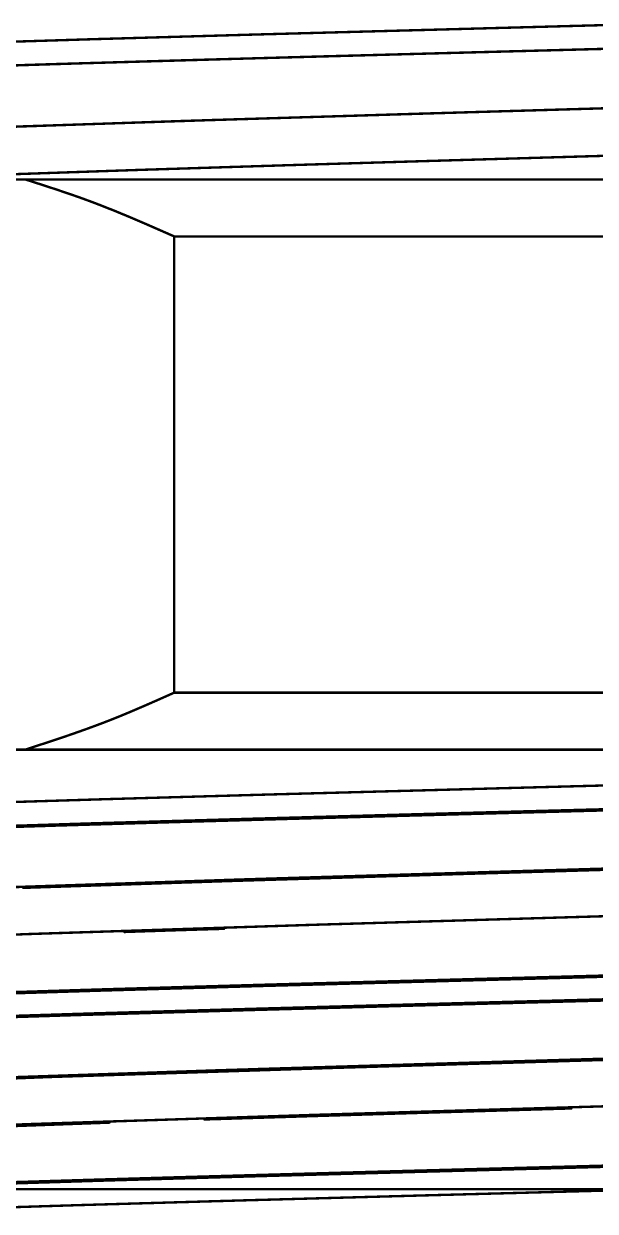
# Model space of a CAD drawing. Header units: inches. Extents: x -6 to 430, y 0 to 90.
# Drawn here: x 19.41 to 22.42, y 55.07 to 61.32 of the extents above; entities that cross this region are included whole.
import ezdxf

# ---------------------------------------------------------------- set-up
doc = ezdxf.new("R2010")
doc.units = ezdxf.units.IN
doc.layers.add('Mechanical 1', color=6, linetype='Continuous')

msp = doc.modelspace()

# ---------------------------------------------------------------- linework, layer by layer
at = {"layer": 'Mechanical 1'}
for points in [[(20.6459, 61.2625, 0.0127, 0.0127, 0), (22.5, 61.3125, 0.0127, 0.0127, 0)], [(18.9733, 61.2125, 0.0127, 0.0127, 0), (19.7761, 61.2375, 0.0127, 0.0127, 0)], [(19.7761, 61.2375, 0.0127, 0.0127, 0), (20.6459, 61.2625, 0.0127, 0.0127, 0)], [(20.5846, 61.1358, 0.0127, 0.0127, 0), (21.5295, 61.1616, 0.0127, 0.0127, 0)], [(20.9928, 61.1472, 0.0127, 0.0127, 0), (21.7403, 61.1674, 0.0127, 0.0127, 0)], [(21.5295, 61.1616, 0.0127, 0.0127, 0), (22.5, 61.1875, 0.0127, 0.0127, 0)], [(21.7403, 61.1674, 0.0127, 0.0127, 0), (22.5, 61.1876, 0.0127, 0.0127, 0)], [(18.8697, 61.0841, 0.0127, 0.0127, 0), (19.6901, 61.1099, 0.0127, 0.0127, 0)], [(18.9418, 61.0866, 0.0127, 0.0127, 0), (19.5823, 61.1068, 0.0127, 0.0127, 0)], [(19.5823, 61.1068, 0.0127, 0.0127, 0), (20.2696, 61.127, 0.0127, 0.0127, 0)], [(19.6901, 61.1099, 0.0127, 0.0127, 0), (20.5846, 61.1358, 0.0127, 0.0127, 0)], [(20.2696, 61.127, 0.0127, 0.0127, 0), (20.9928, 61.1472, 0.0127, 0.0127, 0)], [(20.2658, 60.8079, 0.0127, 0.0127, 0), (21.5213, 60.8464, 0.0127, 0.0127, 0)], [(20.4116, 60.8125, 0.0127, 0.0127, 0), (21.6465, 60.85, 0.0127, 0.0127, 0)], [(21.5213, 60.8464, 0.0127, 0.0127, 0), (22.8336, 60.8848, 0.0127, 0.0127, 0)], [(21.6465, 60.85, 0.0127, 0.0127, 0), (22.9286, 60.8875, 0.0127, 0.0127, 0)], [(19.1397, 60.7695, 0.0127, 0.0127, 0), (20.2658, 60.8079, 0.0127, 0.0127, 0)], [(19.2919, 60.775, 0.0127, 0.0127, 0), (20.4116, 60.8125, 0.0127, 0.0127, 0)], [(20.8173, 60.5751, 0.0127, 0.0127, 0), (21.6495, 60.6, 0.0127, 0.0127, 0)], [(20.8173, 60.5751, 0.0127, 0.0127, 0), (21.6495, 60.6, 0.0127, 0.0127, 0)], [(21.6495, 60.6, 0.0127, 0.0127, 0), (22.503, 60.625, 0.0127, 0.0127, 0)], [(21.6495, 60.6, 0.0127, 0.0127, 0), (22.503, 60.625, 0.0127, 0.0127, 0)], [(19.295, 60.5251, 0.0127, 0.0127, 0), (20.0259, 60.5501, 0.0127, 0.0127, 0)], [(19.295, 60.5251, 0.0127, 0.0127, 0), (20.0259, 60.5501, 0.0127, 0.0127, 0)], [(20.0259, 60.5501, 0.0127, 0.0127, 0), (20.8173, 60.5751, 0.0127, 0.0127, 0)], [(20.0259, 60.5501, 0.0127, 0.0127, 0), (20.8173, 60.5751, 0.0127, 0.0127, 0)], [(15.3241, 60.5, 0.0127, 0.0127, 0), (29.6759, 60.5, 0.0127, 0.0127, 0)], [(19.4221, 60.5, 0.0127, 0.0127, 0), (19.5016, 60.4745, 0.0127, 0.0127, 0)], [(19.5016, 60.4745, 0.0127, 0.0127, 0), (19.581, 60.4486, 0.0127, 0.0127, 0)], [(19.581, 60.4486, 0.0127, 0.0127, 0), (19.6602, 60.4219, 0.0127, 0.0127, 0)], [(19.6602, 60.4219, 0.0127, 0.0127, -0.009575), (19.8177, 60.3644, 0.0127, 0.0127, 0)], [(19.8177, 60.3644, 0.0127, 0.0127, 0), (19.8959, 60.3334, 0.0127, 0.0127, 0)], [(19.8959, 60.3334, 0.0127, 0.0127, 0), (19.9739, 60.3011, 0.0127, 0.0127, 0)], [(19.9739, 60.3011, 0.0127, 0.0127, 0), (20.0516, 60.2679, 0.0127, 0.0127, 0)], [(20.0516, 60.2679, 0.0127, 0.0127, 0), (20.2067, 60.2, 0.0127, 0.0127, 0)], [(20.2067, 60.2, 0.0127, 0.0127, 0), (22.5152, 60.2, 0.0127, 0.0127, 0)], [(20.2067, 57.8, 0.0127, 0.0127, 0), (20.2067, 60.2, 0.0127, 0.0127, 0)], [(20.1293, 57.7656, 0.0127, 0.0127, 0), (20.2067, 57.8, 0.0127, 0.0127, 0)], [(20.2067, 57.8, 0.0127, 0.0127, 0), (22.5152, 57.8, 0.0127, 0.0127, 0)], [(19.9741, 57.6983, 0.0127, 0.0127, 0), (20.0518, 57.7316, 0.0127, 0.0127, 0)], [(20.0518, 57.7316, 0.0127, 0.0127, 0), (20.1293, 57.7656, 0.0127, 0.0127, 0)], [(19.9741, 57.6983, 0.0127, 0.0127, -0.009219), (19.8178, 57.6357, 0.0127, 0.0127, 0)], [(19.6601, 57.5789, 0.0127, 0.0127, 0), (19.7391, 57.6067, 0.0127, 0.0127, 0)], [(19.7391, 57.6067, 0.0127, 0.0127, 0), (19.8178, 57.6357, 0.0127, 0.0127, 0)], [(19.4221, 57.5, 0.0127, 0.0127, 0), (19.5809, 57.5521, 0.0127, 0.0127, 0)], [(19.5809, 57.5521, 0.0127, 0.0127, 0), (19.6601, 57.5789, 0.0127, 0.0127, 0)], [(15.3241, 57.5, 0.0127, 0.0127, 0), (29.6759, 57.5, 0.0127, 0.0127, 0)], [(20.6978, 57.2639, 0.0127, 0.0127, 0), (22.5, 57.3125, 0.0127, 0.0127, 0)], [(20.6978, 57.2639, 0.0127, 0.0127, 0), (22.5, 57.3125, 0.0127, 0.0127, 0)], [(19.062, 57.2154, 0.0127, 0.0127, 0), (19.8491, 57.2397, 0.0127, 0.0127, 0)], [(19.062, 57.2154, 0.0127, 0.0127, 0), (19.8491, 57.2397, 0.0127, 0.0127, 0)], [(19.8491, 57.2397, 0.0127, 0.0127, 0), (20.6978, 57.2639, 0.0127, 0.0127, 0)], [(19.8491, 57.2397, 0.0127, 0.0127, 0), (20.6978, 57.2639, 0.0127, 0.0127, 0)], [(20.6231, 57.1369, 0.0127, 0.0127, 0), (21.5495, 57.1622, 0.0127, 0.0127, 0)], [(20.6459, 57.1375, 0.0127, 0.0127, 0), (21.5614, 57.1625, 0.0127, 0.0127, 0)], [(20.9928, 57.1408, 0.0127, 0.0127, 0), (21.7403, 57.161, 0.0127, 0.0127, 0)], [(21.5495, 57.1622, 0.0127, 0.0127, 0), (22.5, 57.1875, 0.0127, 0.0127, 0)], [(21.5614, 57.1625, 0.0127, 0.0127, 0), (22.5, 57.1875, 0.0127, 0.0127, 0)], [(21.7403, 57.161, 0.0127, 0.0127, 0), (22.5, 57.1812, 0.0127, 0.0127, 0)], [(18.9345, 57.0862, 0.0127, 0.0127, 0), (19.744, 57.1115, 0.0127, 0.0127, 0)], [(18.9418, 57.0802, 0.0127, 0.0127, 0), (19.5823, 57.1004, 0.0127, 0.0127, 0)], [(18.9733, 57.0875, 0.0127, 0.0127, 0), (19.7761, 57.1125, 0.0127, 0.0127, 0)], [(19.5823, 57.1004, 0.0127, 0.0127, 0), (20.2696, 57.1206, 0.0127, 0.0127, 0)], [(19.744, 57.1115, 0.0127, 0.0127, 0), (20.6231, 57.1369, 0.0127, 0.0127, 0)], [(19.7761, 57.1125, 0.0127, 0.0127, 0), (20.6459, 57.1375, 0.0127, 0.0127, 0)], [(20.2696, 57.1206, 0.0127, 0.0127, 0), (20.9928, 57.1408, 0.0127, 0.0127, 0)], [(22.224, 56.867, 0.0127, 0.0127, 0), (23.919, 56.9169, 0.0127, 0.0127, 0)], [(22.3557, 56.8708, 0.0127, 0.0127, 0), (24.0203, 56.9199, 0.0127, 0.0127, 0)], [(20.5198, 56.8096, 0.0127, 0.0127, 0), (21.7388, 56.8464, 0.0127, 0.0127, 0)], [(20.556, 56.8171, 0.0127, 0.0127, 0), (22.224, 56.867, 0.0127, 0.0127, 0)], [(20.7047, 56.8217, 0.0127, 0.0127, 0), (22.3557, 56.8708, 0.0127, 0.0127, 0)], [(21.7388, 56.8464, 0.0127, 0.0127, 0), (22.9984, 56.8832, 0.0127, 0.0127, 0)], [(19.0775, 56.7672, 0.0127, 0.0127, 0), (20.556, 56.8171, 0.0127, 0.0127, 0)], [(19.2237, 56.7725, 0.0127, 0.0127, 0), (20.7047, 56.8217, 0.0127, 0.0127, 0)], [(19.4062, 56.7728, 0.0127, 0.0127, 0), (20.5198, 56.8096, 0.0127, 0.0127, 0)], [(20.9262, 56.5783, 0.0127, 0.0127, 0), (22.6042, 56.6278, 0.0127, 0.0127, 0)], [(20.9697, 56.5796, 0.0127, 0.0127, 0), (22.6365, 56.6288, 0.0127, 0.0127, 0)], [(18.2153, 56.4812, 0.0127, 0.0127, 0), (19.4478, 56.5304, 0.0127, 0.0127, 0)], [(19.3995, 56.5287, 0.0127, 0.0127, 0), (20.9262, 56.5783, 0.0127, 0.0127, 0)], [(19.4478, 56.5304, 0.0127, 0.0127, 0), (20.9697, 56.5796, 0.0127, 0.0127, 0)], [(19.9442, 56.5408, 0.0127, 0.0127, 0), (19.9928, 56.5425, 0.0127, 0.0127, 0)], [(19.9928, 56.5425, 0.0127, 0.0127, 0), (20.0419, 56.5442, 0.0127, 0.0127, 0)], [(20.0419, 56.5442, 0.0127, 0.0127, 0), (20.0921, 56.5458, 0.0127, 0.0127, 0)], [(20.0921, 56.5458, 0.0127, 0.0127, 0), (20.1434, 56.5475, 0.0127, 0.0127, 0)], [(20.1434, 56.5475, 0.0127, 0.0127, 0), (20.1959, 56.5492, 0.0127, 0.0127, 0)], [(20.1959, 56.5492, 0.0127, 0.0127, 0), (20.2494, 56.5509, 0.0127, 0.0127, 0)], [(20.2494, 56.5509, 0.0127, 0.0127, 0), (20.3035, 56.5526, 0.0127, 0.0127, 0)], [(20.3035, 56.5526, 0.0127, 0.0127, 0), (20.3583, 56.5543, 0.0127, 0.0127, 0)], [(20.3583, 56.5543, 0.0127, 0.0127, 0), (20.4686, 56.5576, 0.0127, 0.0127, 0)], [(20.6879, 56.2573, 0.0127, 0.0127, 0), (22.5, 56.3061, 0.0127, 0.0127, 0)], [(20.698, 56.264, 0.0127, 0.0127, 0), (22.5, 56.3125, 0.0127, 0.0127, 0)], [(20.698, 56.264, 0.0127, 0.0127, 0), (22.5, 56.3125, 0.0127, 0.0127, 0)], [(19.045, 56.2084, 0.0127, 0.0127, 0), (19.8351, 56.2329, 0.0127, 0.0127, 0)], [(19.0623, 56.2154, 0.0127, 0.0127, 0), (19.8494, 56.2397, 0.0127, 0.0127, 0)], [(19.0623, 56.2154, 0.0127, 0.0127, 0), (19.8494, 56.2397, 0.0127, 0.0127, 0)], [(19.8351, 56.2329, 0.0127, 0.0127, 0), (20.6879, 56.2573, 0.0127, 0.0127, 0)], [(19.8494, 56.2397, 0.0127, 0.0127, 0), (20.698, 56.264, 0.0127, 0.0127, 0)], [(19.8494, 56.2397, 0.0127, 0.0127, 0), (20.698, 56.264, 0.0127, 0.0127, 0)], [(20.5924, 56.1296, 0.0127, 0.0127, 0), (21.5336, 56.1554, 0.0127, 0.0127, 0)], [(20.6459, 56.1375, 0.0127, 0.0127, 0), (21.5614, 56.1625, 0.0127, 0.0127, 0)], [(20.6459, 56.1375, 0.0127, 0.0127, 0), (21.5614, 56.1625, 0.0127, 0.0127, 0)], [(21.5336, 56.1554, 0.0127, 0.0127, 0), (22.5, 56.1811, 0.0127, 0.0127, 0)], [(21.5614, 56.1625, 0.0127, 0.0127, 0), (22.5, 56.1875, 0.0127, 0.0127, 0)], [(21.5614, 56.1625, 0.0127, 0.0127, 0), (22.5, 56.1875, 0.0127, 0.0127, 0)], [(18.8828, 56.0781, 0.0127, 0.0127, 0), (19.7011, 56.1039, 0.0127, 0.0127, 0)], [(18.9733, 56.0875, 0.0127, 0.0127, 0), (19.7761, 56.1125, 0.0127, 0.0127, 0)], [(18.9733, 56.0875, 0.0127, 0.0127, 0), (19.7761, 56.1125, 0.0127, 0.0127, 0)], [(19.7011, 56.1039, 0.0127, 0.0127, 0), (20.5924, 56.1296, 0.0127, 0.0127, 0)], [(19.7761, 56.1125, 0.0127, 0.0127, 0), (20.6459, 56.1375, 0.0127, 0.0127, 0)], [(19.7761, 56.1125, 0.0127, 0.0127, 0), (20.6459, 56.1375, 0.0127, 0.0127, 0)], [(22.0794, 55.8628, 0.0127, 0.0127, 0), (23.7564, 55.912, 0.0127, 0.0127, 0)], [(22.3015, 55.8692, 0.0127, 0.0127, 0), (23.9576, 55.918, 0.0127, 0.0127, 0)], [(20.4422, 55.8135, 0.0127, 0.0127, 0), (22.0794, 55.8628, 0.0127, 0.0127, 0)], [(20.6637, 55.8204, 0.0127, 0.0127, 0), (22.3015, 55.8692, 0.0127, 0.0127, 0)], [(21.0447, 55.8257, 0.0127, 0.0127, 0), (22.6782, 55.8739, 0.0127, 0.0127, 0)], [(19.0005, 55.7643, 0.0127, 0.0127, 0), (20.4422, 55.8135, 0.0127, 0.0127, 0)], [(19.1976, 55.7716, 0.0127, 0.0127, 0), (20.6637, 55.8204, 0.0127, 0.0127, 0)], [(19.5434, 55.7776, 0.0127, 0.0127, 0), (21.0447, 55.8257, 0.0127, 0.0127, 0)], [(18.3108, 55.7294, 0.0127, 0.0127, 0), (19.5434, 55.7776, 0.0127, 0.0127, 0)], [(20.9666, 55.5795, 0.0127, 0.0127, 0), (22.6339, 55.6287, 0.0127, 0.0127, 0)], [(20.9746, 55.5797, 0.0127, 0.0127, 0), (22.6749, 55.6299, 0.0127, 0.0127, 0)], [(21.5058, 55.5894, 0.0127, 0.0127, 0), (21.7023, 55.5952, 0.0127, 0.0127, 0)], [(21.7023, 55.5952, 0.0127, 0.0127, 0), (21.9, 55.601, 0.0127, 0.0127, 0)], [(21.9, 55.601, 0.0127, 0.0127, 0), (22.2971, 55.6126, 0.0127, 0.0127, 0)], [(18.2132, 55.481, 0.0127, 0.0127, 0), (19.4449, 55.5303, 0.0127, 0.0127, 0)], [(18.6494, 55.4939, 0.0127, 0.0127, 0), (19.8654, 55.538, 0.0127, 0.0127, 0)], [(19.4249, 55.5296, 0.0127, 0.0127, 0), (20.9746, 55.5797, 0.0127, 0.0127, 0)], [(19.4449, 55.5303, 0.0127, 0.0127, 0), (20.9666, 55.5795, 0.0127, 0.0127, 0)], [(20.3657, 55.5546, 0.0127, 0.0127, 0), (20.5527, 55.5604, 0.0127, 0.0127, 0)], [(20.5527, 55.5604, 0.0127, 0.0127, 0), (20.7402, 55.5662, 0.0127, 0.0127, 0)], [(20.7402, 55.5662, 0.0127, 0.0127, 0), (20.9288, 55.572, 0.0127, 0.0127, 0)], [(20.9288, 55.572, 0.0127, 0.0127, 0), (21.3113, 55.5836, 0.0127, 0.0127, 0)], [(21.3113, 55.5836, 0.0127, 0.0127, 0), (21.5058, 55.5894, 0.0127, 0.0127, 0)], [(18.1782, 55.4794, 0.0127, 0.0127, 0), (19.4249, 55.5296, 0.0127, 0.0127, 0)], [(20.6972, 55.2575, 0.0127, 0.0127, 0), (22.5, 55.3061, 0.0127, 0.0127, 0)], [(21.1002, 55.275, 0.0127, 0.0127, 0), (21.562, 55.2875, 0.0127, 0.0127, 0)], [(21.1001, 55.2748, 0.0127, 0.0127, 0), (21.562, 55.2873, 0.0127, 0.0127, 0)], [(21.562, 55.2875, 0.0127, 0.0127, 0), (22.5, 55.3125, 0.0127, 0.0127, 0)], [(21.562, 55.2873, 0.0127, 0.0127, 0), (22.5, 55.3123, 0.0127, 0.0127, 0)], [(19.0611, 55.209, 0.0127, 0.0127, 0), (19.8483, 55.2333, 0.0127, 0.0127, 0)], [(19.3669, 55.2251, 0.0127, 0.0127, 0), (19.7776, 55.2375, 0.0127, 0.0127, 0)], [(19.367, 55.2249, 0.0127, 0.0127, 0), (19.7777, 55.2374, 0.0127, 0.0127, 0)], [(19.7776, 55.2375, 0.0127, 0.0127, 0), (20.2052, 55.25, 0.0127, 0.0127, 0)], [(19.7777, 55.2374, 0.0127, 0.0127, 0), (20.2053, 55.2499, 0.0127, 0.0127, 0)], [(19.8483, 55.2333, 0.0127, 0.0127, 0), (20.6972, 55.2575, 0.0127, 0.0127, 0)], [(20.2052, 55.25, 0.0127, 0.0127, 0), (20.647, 55.2625, 0.0127, 0.0127, 0)], [(20.2053, 55.2499, 0.0127, 0.0127, 0), (20.647, 55.2624, 0.0127, 0.0127, 0)], [(20.647, 55.2624, 0.0127, 0.0127, 0), (21.1001, 55.2748, 0.0127, 0.0127, 0)], [(20.647, 55.2625, 0.0127, 0.0127, 0), (21.1002, 55.275, 0.0127, 0.0127, 0)], [(18.2595, 55.1875, 0.0127, 0.0127, 0), (22.498, 55.1875, 0.0127, 0.0127, 0)], [(21.5336, 55.1554, 0.0127, 0.0127, 0), (22.5, 55.1811, 0.0127, 0.0127, 0)], [(18.8827, 55.0781, 0.0127, 0.0127, 0), (19.701, 55.1039, 0.0127, 0.0127, 0)], [(19.701, 55.1039, 0.0127, 0.0127, 0), (20.5924, 55.1296, 0.0127, 0.0127, 0)], [(20.5924, 55.1296, 0.0127, 0.0127, 0), (21.5336, 55.1554, 0.0127, 0.0127, 0)]]:
    msp.add_lwpolyline(points, format="xyseb", dxfattribs=at)
for points in [[(19.7729, 61.2375, 0.00635, 0.00635, 1), (19.7792, 61.2375, 0.00635, 0.00635, 1)], [(19.7729, 61.2375, 0.00635, 0.00635, 1), (19.7792, 61.2375, 0.00635, 0.00635, 1)], [(20.6427, 61.2625, 0.00635, 0.00635, 1), (20.6491, 61.2625, 0.00635, 0.00635, 1)], [(20.6427, 61.2625, 0.00635, 0.00635, 1), (20.6491, 61.2625, 0.00635, 0.00635, 1)], [(21.5264, 61.1616, 0.00635, 0.00635, 1), (21.5327, 61.1616, 0.00635, 0.00635, 1)], [(21.5264, 61.1616, 0.00635, 0.00635, 1), (21.5327, 61.1616, 0.00635, 0.00635, 1)], [(21.7371, 61.1674, 0.00635, 0.00635, 1), (21.7435, 61.1674, 0.00635, 0.00635, 1)], [(21.7371, 61.1674, 0.00635, 0.00635, 1), (21.7435, 61.1674, 0.00635, 0.00635, 1)], [(19.5791, 61.1068, 0.00635, 0.00635, 1), (19.5854, 61.1068, 0.00635, 0.00635, 1)], [(19.5791, 61.1068, 0.00635, 0.00635, 1), (19.5854, 61.1068, 0.00635, 0.00635, 1)], [(19.687, 61.1099, 0.00635, 0.00635, 1), (19.6933, 61.1099, 0.00635, 0.00635, 1)], [(19.687, 61.1099, 0.00635, 0.00635, 1), (19.6933, 61.1099, 0.00635, 0.00635, 1)], [(20.2664, 61.127, 0.00635, 0.00635, 1), (20.2728, 61.127, 0.00635, 0.00635, 1)], [(20.2664, 61.127, 0.00635, 0.00635, 1), (20.2728, 61.127, 0.00635, 0.00635, 1)], [(20.5814, 61.1358, 0.00635, 0.00635, 1), (20.5878, 61.1358, 0.00635, 0.00635, 1)], [(20.5814, 61.1358, 0.00635, 0.00635, 1), (20.5878, 61.1358, 0.00635, 0.00635, 1)], [(20.9896, 61.1472, 0.00635, 0.00635, 1), (20.9959, 61.1472, 0.00635, 0.00635, 1)], [(20.9896, 61.1472, 0.00635, 0.00635, 1), (20.9959, 61.1472, 0.00635, 0.00635, 1)], [(21.5181, 60.8464, 0.00635, 0.00635, 1), (21.5244, 60.8464, 0.00635, 0.00635, 1)], [(21.5181, 60.8464, 0.00635, 0.00635, 1), (21.5244, 60.8464, 0.00635, 0.00635, 1)], [(21.6433, 60.85, 0.00635, 0.00635, 1), (21.6497, 60.85, 0.00635, 0.00635, 1)], [(21.6433, 60.85, 0.00635, 0.00635, 1), (21.6497, 60.85, 0.00635, 0.00635, 1)], [(20.2626, 60.8079, 0.00635, 0.00635, 1), (20.269, 60.8079, 0.00635, 0.00635, 1)], [(20.2626, 60.8079, 0.00635, 0.00635, 1), (20.269, 60.8079, 0.00635, 0.00635, 1)], [(20.4084, 60.8125, 0.00635, 0.00635, 1), (20.4148, 60.8125, 0.00635, 0.00635, 1)], [(20.4084, 60.8125, 0.00635, 0.00635, 1), (20.4148, 60.8125, 0.00635, 0.00635, 1)], [(21.6463, 60.6, 0.00635, 0.00635, 1), (21.6527, 60.6, 0.00635, 0.00635, 1)], [(21.6463, 60.6, 0.00635, 0.00635, 1), (21.6527, 60.6, 0.00635, 0.00635, 1)], [(21.6463, 60.6, 0.00635, 0.00635, 1), (21.6527, 60.6, 0.00635, 0.00635, 1)], [(21.6463, 60.6, 0.00635, 0.00635, 1), (21.6527, 60.6, 0.00635, 0.00635, 1)], [(20.0227, 60.5501, 0.00635, 0.00635, 1), (20.029, 60.5501, 0.00635, 0.00635, 1)], [(20.0227, 60.5501, 0.00635, 0.00635, 1), (20.029, 60.5501, 0.00635, 0.00635, 1)], [(20.0227, 60.5501, 0.00635, 0.00635, 1), (20.029, 60.5501, 0.00635, 0.00635, 1)], [(20.0227, 60.5501, 0.00635, 0.00635, 1), (20.029, 60.5501, 0.00635, 0.00635, 1)], [(20.8141, 60.5751, 0.00635, 0.00635, 1), (20.8205, 60.5751, 0.00635, 0.00635, 1)], [(20.8141, 60.5751, 0.00635, 0.00635, 1), (20.8205, 60.5751, 0.00635, 0.00635, 1)], [(20.8141, 60.5751, 0.00635, 0.00635, 1), (20.8205, 60.5751, 0.00635, 0.00635, 1)], [(20.8141, 60.5751, 0.00635, 0.00635, 1), (20.8205, 60.5751, 0.00635, 0.00635, 1)], [(19.419, 60.5, 0.00635, 0.00635, 1), (19.4253, 60.5, 0.00635, 0.00635, 1)], [(19.4984, 60.4745, 0.00635, 0.00635, 1), (19.5048, 60.4745, 0.00635, 0.00635, 1)], [(19.4984, 60.4745, 0.00635, 0.00635, 1), (19.5048, 60.4745, 0.00635, 0.00635, 1)], [(19.5778, 60.4486, 0.00635, 0.00635, 1), (19.5842, 60.4486, 0.00635, 0.00635, 1)], [(19.5778, 60.4486, 0.00635, 0.00635, 1), (19.5842, 60.4486, 0.00635, 0.00635, 1)], [(19.657, 60.4219, 0.00635, 0.00635, 1), (19.6634, 60.4219, 0.00635, 0.00635, 1)], [(19.657, 60.4219, 0.00635, 0.00635, 1), (19.6634, 60.4219, 0.00635, 0.00635, 1)], [(19.8145, 60.3644, 0.00635, 0.00635, 1), (19.8209, 60.3644, 0.00635, 0.00635, 1)], [(19.8145, 60.3644, 0.00635, 0.00635, 1), (19.8209, 60.3644, 0.00635, 0.00635, 1)], [(19.8928, 60.3334, 0.00635, 0.00635, 1), (19.8991, 60.3334, 0.00635, 0.00635, 1)], [(19.8928, 60.3334, 0.00635, 0.00635, 1), (19.8991, 60.3334, 0.00635, 0.00635, 1)], [(19.9707, 60.3011, 0.00635, 0.00635, 1), (19.9771, 60.3011, 0.00635, 0.00635, 1)], [(19.9707, 60.3011, 0.00635, 0.00635, 1), (19.9771, 60.3011, 0.00635, 0.00635, 1)], [(20.0484, 60.2679, 0.00635, 0.00635, 1), (20.0548, 60.2679, 0.00635, 0.00635, 1)], [(20.0484, 60.2679, 0.00635, 0.00635, 1), (20.0548, 60.2679, 0.00635, 0.00635, 1)], [(20.2035, 60.2, 0.00635, 0.00635, 1), (20.2099, 60.2, 0.00635, 0.00635, 1)], [(20.2035, 60.2, 0.00635, 0.00635, 1), (20.2099, 60.2, 0.00635, 0.00635, 1)], [(20.2035, 60.2, 0.00635, 0.00635, 1), (20.2099, 60.2, 0.00635, 0.00635, 1)], [(20.2035, 57.8, 0.00635, 0.00635, 1), (20.2099, 57.8, 0.00635, 0.00635, 1)], [(20.2035, 57.8, 0.00635, 0.00635, 1), (20.2099, 57.8, 0.00635, 0.00635, 1)], [(20.2035, 57.8, 0.00635, 0.00635, 1), (20.2099, 57.8, 0.00635, 0.00635, 1)], [(20.0486, 57.7316, 0.00635, 0.00635, 1), (20.0549, 57.7316, 0.00635, 0.00635, 1)], [(20.0486, 57.7316, 0.00635, 0.00635, 1), (20.0549, 57.7316, 0.00635, 0.00635, 1)], [(20.1261, 57.7656, 0.00635, 0.00635, 1), (20.1325, 57.7656, 0.00635, 0.00635, 1)], [(20.1261, 57.7656, 0.00635, 0.00635, 1), (20.1325, 57.7656, 0.00635, 0.00635, 1)], [(19.9709, 57.6983, 0.00635, 0.00635, 1), (19.9772, 57.6983, 0.00635, 0.00635, 1)], [(19.9709, 57.6983, 0.00635, 0.00635, 1), (19.9772, 57.6983, 0.00635, 0.00635, 1)], [(19.7359, 57.6067, 0.00635, 0.00635, 1), (19.7423, 57.6067, 0.00635, 0.00635, 1)], [(19.7359, 57.6067, 0.00635, 0.00635, 1), (19.7423, 57.6067, 0.00635, 0.00635, 1)], [(19.8146, 57.6357, 0.00635, 0.00635, 1), (19.8209, 57.6357, 0.00635, 0.00635, 1)], [(19.8146, 57.6357, 0.00635, 0.00635, 1), (19.8209, 57.6357, 0.00635, 0.00635, 1)], [(19.5777, 57.5521, 0.00635, 0.00635, 1), (19.5841, 57.5521, 0.00635, 0.00635, 1)], [(19.5777, 57.5521, 0.00635, 0.00635, 1), (19.5841, 57.5521, 0.00635, 0.00635, 1)], [(19.6569, 57.5789, 0.00635, 0.00635, 1), (19.6633, 57.5789, 0.00635, 0.00635, 1)], [(19.6569, 57.5789, 0.00635, 0.00635, 1), (19.6633, 57.5789, 0.00635, 0.00635, 1)], [(19.419, 57.5, 0.00635, 0.00635, 1), (19.4253, 57.5, 0.00635, 0.00635, 1)], [(19.8459, 57.2397, 0.00635, 0.00635, 1), (19.8523, 57.2397, 0.00635, 0.00635, 1)], [(19.8459, 57.2397, 0.00635, 0.00635, 1), (19.8523, 57.2397, 0.00635, 0.00635, 1)], [(19.8459, 57.2397, 0.00635, 0.00635, 1), (19.8523, 57.2397, 0.00635, 0.00635, 1)], [(19.8459, 57.2397, 0.00635, 0.00635, 1), (19.8523, 57.2397, 0.00635, 0.00635, 1)], [(20.6946, 57.2639, 0.00635, 0.00635, 1), (20.7009, 57.2639, 0.00635, 0.00635, 1)], [(20.6946, 57.2639, 0.00635, 0.00635, 1), (20.7009, 57.2639, 0.00635, 0.00635, 1)], [(20.6946, 57.2639, 0.00635, 0.00635, 1), (20.7009, 57.2639, 0.00635, 0.00635, 1)], [(20.6946, 57.2639, 0.00635, 0.00635, 1), (20.7009, 57.2639, 0.00635, 0.00635, 1)], [(21.5464, 57.1622, 0.00635, 0.00635, 1), (21.5527, 57.1622, 0.00635, 0.00635, 1)], [(21.5464, 57.1622, 0.00635, 0.00635, 1), (21.5527, 57.1622, 0.00635, 0.00635, 1)], [(21.5582, 57.1625, 0.00635, 0.00635, 1), (21.5646, 57.1625, 0.00635, 0.00635, 1)], [(21.5582, 57.1625, 0.00635, 0.00635, 1), (21.5646, 57.1625, 0.00635, 0.00635, 1)], [(21.7371, 57.161, 0.00635, 0.00635, 1), (21.7435, 57.161, 0.00635, 0.00635, 1)], [(21.7371, 57.161, 0.00635, 0.00635, 1), (21.7435, 57.161, 0.00635, 0.00635, 1)], [(19.5791, 57.1004, 0.00635, 0.00635, 1), (19.5854, 57.1004, 0.00635, 0.00635, 1)], [(19.5791, 57.1004, 0.00635, 0.00635, 1), (19.5854, 57.1004, 0.00635, 0.00635, 1)], [(19.7408, 57.1115, 0.00635, 0.00635, 1), (19.7472, 57.1115, 0.00635, 0.00635, 1)], [(19.7408, 57.1115, 0.00635, 0.00635, 1), (19.7472, 57.1115, 0.00635, 0.00635, 1)], [(19.7729, 57.1125, 0.00635, 0.00635, 1), (19.7792, 57.1125, 0.00635, 0.00635, 1)], [(19.7729, 57.1125, 0.00635, 0.00635, 1), (19.7792, 57.1125, 0.00635, 0.00635, 1)], [(20.2664, 57.1206, 0.00635, 0.00635, 1), (20.2728, 57.1206, 0.00635, 0.00635, 1)], [(20.2664, 57.1206, 0.00635, 0.00635, 1), (20.2728, 57.1206, 0.00635, 0.00635, 1)], [(20.6199, 57.1369, 0.00635, 0.00635, 1), (20.6262, 57.1369, 0.00635, 0.00635, 1)], [(20.6199, 57.1369, 0.00635, 0.00635, 1), (20.6262, 57.1369, 0.00635, 0.00635, 1)], [(20.6427, 57.1375, 0.00635, 0.00635, 1), (20.6491, 57.1375, 0.00635, 0.00635, 1)], [(20.6427, 57.1375, 0.00635, 0.00635, 1), (20.6491, 57.1375, 0.00635, 0.00635, 1)], [(20.9896, 57.1408, 0.00635, 0.00635, 1), (20.9959, 57.1408, 0.00635, 0.00635, 1)], [(20.9896, 57.1408, 0.00635, 0.00635, 1), (20.9959, 57.1408, 0.00635, 0.00635, 1)], [(21.7356, 56.8464, 0.00635, 0.00635, 1), (21.742, 56.8464, 0.00635, 0.00635, 1)], [(21.7356, 56.8464, 0.00635, 0.00635, 1), (21.742, 56.8464, 0.00635, 0.00635, 1)], [(22.2209, 56.867, 0.00635, 0.00635, 1), (22.2272, 56.867, 0.00635, 0.00635, 1)], [(22.2209, 56.867, 0.00635, 0.00635, 1), (22.2272, 56.867, 0.00635, 0.00635, 1)], [(22.3526, 56.8708, 0.00635, 0.00635, 1), (22.3589, 56.8708, 0.00635, 0.00635, 1)], [(22.3526, 56.8708, 0.00635, 0.00635, 1), (22.3589, 56.8708, 0.00635, 0.00635, 1)], [(20.5167, 56.8096, 0.00635, 0.00635, 1), (20.523, 56.8096, 0.00635, 0.00635, 1)], [(20.5167, 56.8096, 0.00635, 0.00635, 1), (20.523, 56.8096, 0.00635, 0.00635, 1)], [(20.5528, 56.8171, 0.00635, 0.00635, 1), (20.5592, 56.8171, 0.00635, 0.00635, 1)], [(20.5528, 56.8171, 0.00635, 0.00635, 1), (20.5592, 56.8171, 0.00635, 0.00635, 1)], [(20.7015, 56.8217, 0.00635, 0.00635, 1), (20.7079, 56.8217, 0.00635, 0.00635, 1)], [(20.7015, 56.8217, 0.00635, 0.00635, 1), (20.7079, 56.8217, 0.00635, 0.00635, 1)], [(19.4447, 56.5304, 0.00635, 0.00635, 1), (19.451, 56.5304, 0.00635, 0.00635, 1)], [(19.4447, 56.5304, 0.00635, 0.00635, 1), (19.451, 56.5304, 0.00635, 0.00635, 1)], [(19.9411, 56.5408, 0.00635, 0.00635, 1), (19.9474, 56.5408, 0.00635, 0.00635, 1)], [(19.9897, 56.5425, 0.00635, 0.00635, 1), (19.996, 56.5425, 0.00635, 0.00635, 1)], [(19.9897, 56.5425, 0.00635, 0.00635, 1), (19.996, 56.5425, 0.00635, 0.00635, 1)], [(20.0388, 56.5442, 0.00635, 0.00635, 1), (20.0451, 56.5442, 0.00635, 0.00635, 1)], [(20.0388, 56.5442, 0.00635, 0.00635, 1), (20.0451, 56.5442, 0.00635, 0.00635, 1)], [(20.0889, 56.5458, 0.00635, 0.00635, 1), (20.0952, 56.5458, 0.00635, 0.00635, 1)], [(20.0889, 56.5458, 0.00635, 0.00635, 1), (20.0952, 56.5458, 0.00635, 0.00635, 1)], [(20.1403, 56.5475, 0.00635, 0.00635, 1), (20.1466, 56.5475, 0.00635, 0.00635, 1)], [(20.1403, 56.5475, 0.00635, 0.00635, 1), (20.1466, 56.5475, 0.00635, 0.00635, 1)], [(20.1928, 56.5492, 0.00635, 0.00635, 1), (20.1991, 56.5492, 0.00635, 0.00635, 1)], [(20.1928, 56.5492, 0.00635, 0.00635, 1), (20.1991, 56.5492, 0.00635, 0.00635, 1)], [(20.2462, 56.5509, 0.00635, 0.00635, 1), (20.2525, 56.5509, 0.00635, 0.00635, 1)], [(20.2462, 56.5509, 0.00635, 0.00635, 1), (20.2525, 56.5509, 0.00635, 0.00635, 1)], [(20.3004, 56.5526, 0.00635, 0.00635, 1), (20.3067, 56.5526, 0.00635, 0.00635, 1)], [(20.3004, 56.5526, 0.00635, 0.00635, 1), (20.3067, 56.5526, 0.00635, 0.00635, 1)], [(20.3551, 56.5543, 0.00635, 0.00635, 1), (20.3614, 56.5543, 0.00635, 0.00635, 1)], [(20.3551, 56.5543, 0.00635, 0.00635, 1), (20.3614, 56.5543, 0.00635, 0.00635, 1)], [(20.4655, 56.5576, 0.00635, 0.00635, 1), (20.4718, 56.5576, 0.00635, 0.00635, 1)], [(20.923, 56.5783, 0.00635, 0.00635, 1), (20.9293, 56.5783, 0.00635, 0.00635, 1)], [(20.923, 56.5783, 0.00635, 0.00635, 1), (20.9293, 56.5783, 0.00635, 0.00635, 1)], [(20.9665, 56.5796, 0.00635, 0.00635, 1), (20.9728, 56.5796, 0.00635, 0.00635, 1)], [(20.9665, 56.5796, 0.00635, 0.00635, 1), (20.9728, 56.5796, 0.00635, 0.00635, 1)], [(19.8319, 56.2329, 0.00635, 0.00635, 1), (19.8383, 56.2329, 0.00635, 0.00635, 1)], [(19.8319, 56.2329, 0.00635, 0.00635, 1), (19.8383, 56.2329, 0.00635, 0.00635, 1)], [(19.8462, 56.2397, 0.00635, 0.00635, 1), (19.8526, 56.2397, 0.00635, 0.00635, 1)], [(19.8462, 56.2397, 0.00635, 0.00635, 1), (19.8526, 56.2397, 0.00635, 0.00635, 1)], [(19.8462, 56.2397, 0.00635, 0.00635, 1), (19.8526, 56.2397, 0.00635, 0.00635, 1)], [(19.8462, 56.2397, 0.00635, 0.00635, 1), (19.8526, 56.2397, 0.00635, 0.00635, 1)], [(20.6847, 56.2573, 0.00635, 0.00635, 1), (20.691, 56.2573, 0.00635, 0.00635, 1)], [(20.6847, 56.2573, 0.00635, 0.00635, 1), (20.691, 56.2573, 0.00635, 0.00635, 1)], [(20.6948, 56.264, 0.00635, 0.00635, 1), (20.7012, 56.264, 0.00635, 0.00635, 1)], [(20.6948, 56.264, 0.00635, 0.00635, 1), (20.7012, 56.264, 0.00635, 0.00635, 1)], [(20.6948, 56.264, 0.00635, 0.00635, 1), (20.7012, 56.264, 0.00635, 0.00635, 1)], [(20.6948, 56.264, 0.00635, 0.00635, 1), (20.7012, 56.264, 0.00635, 0.00635, 1)], [(21.5304, 56.1554, 0.00635, 0.00635, 1), (21.5368, 56.1554, 0.00635, 0.00635, 1)], [(21.5304, 56.1554, 0.00635, 0.00635, 1), (21.5368, 56.1554, 0.00635, 0.00635, 1)], [(21.5582, 56.1625, 0.00635, 0.00635, 1), (21.5646, 56.1625, 0.00635, 0.00635, 1)], [(21.5582, 56.1625, 0.00635, 0.00635, 1), (21.5646, 56.1625, 0.00635, 0.00635, 1)], [(21.5582, 56.1625, 0.00635, 0.00635, 1), (21.5646, 56.1625, 0.00635, 0.00635, 1)], [(21.5582, 56.1625, 0.00635, 0.00635, 1), (21.5646, 56.1625, 0.00635, 0.00635, 1)], [(19.6979, 56.1039, 0.00635, 0.00635, 1), (19.7042, 56.1039, 0.00635, 0.00635, 1)], [(19.6979, 56.1039, 0.00635, 0.00635, 1), (19.7042, 56.1039, 0.00635, 0.00635, 1)], [(19.7729, 56.1125, 0.00635, 0.00635, 1), (19.7792, 56.1125, 0.00635, 0.00635, 1)], [(19.7729, 56.1125, 0.00635, 0.00635, 1), (19.7792, 56.1125, 0.00635, 0.00635, 1)], [(19.7729, 56.1125, 0.00635, 0.00635, 1), (19.7792, 56.1125, 0.00635, 0.00635, 1)], [(19.7729, 56.1125, 0.00635, 0.00635, 1), (19.7792, 56.1125, 0.00635, 0.00635, 1)], [(20.5892, 56.1296, 0.00635, 0.00635, 1), (20.5956, 56.1296, 0.00635, 0.00635, 1)], [(20.5892, 56.1296, 0.00635, 0.00635, 1), (20.5956, 56.1296, 0.00635, 0.00635, 1)], [(20.6427, 56.1375, 0.00635, 0.00635, 1), (20.6491, 56.1375, 0.00635, 0.00635, 1)], [(20.6427, 56.1375, 0.00635, 0.00635, 1), (20.6491, 56.1375, 0.00635, 0.00635, 1)], [(20.6427, 56.1375, 0.00635, 0.00635, 1), (20.6491, 56.1375, 0.00635, 0.00635, 1)], [(20.6427, 56.1375, 0.00635, 0.00635, 1), (20.6491, 56.1375, 0.00635, 0.00635, 1)], [(22.0762, 55.8628, 0.00635, 0.00635, 1), (22.0825, 55.8628, 0.00635, 0.00635, 1)], [(22.0762, 55.8628, 0.00635, 0.00635, 1), (22.0825, 55.8628, 0.00635, 0.00635, 1)], [(22.2983, 55.8692, 0.00635, 0.00635, 1), (22.3047, 55.8692, 0.00635, 0.00635, 1)], [(22.2983, 55.8692, 0.00635, 0.00635, 1), (22.3047, 55.8692, 0.00635, 0.00635, 1)], [(20.439, 55.8135, 0.00635, 0.00635, 1), (20.4454, 55.8135, 0.00635, 0.00635, 1)], [(20.439, 55.8135, 0.00635, 0.00635, 1), (20.4454, 55.8135, 0.00635, 0.00635, 1)], [(20.6606, 55.8204, 0.00635, 0.00635, 1), (20.6669, 55.8204, 0.00635, 0.00635, 1)], [(20.6606, 55.8204, 0.00635, 0.00635, 1), (20.6669, 55.8204, 0.00635, 0.00635, 1)], [(21.0415, 55.8257, 0.00635, 0.00635, 1), (21.0479, 55.8257, 0.00635, 0.00635, 1)], [(21.0415, 55.8257, 0.00635, 0.00635, 1), (21.0479, 55.8257, 0.00635, 0.00635, 1)], [(19.5402, 55.7776, 0.00635, 0.00635, 1), (19.5465, 55.7776, 0.00635, 0.00635, 1)], [(19.5402, 55.7776, 0.00635, 0.00635, 1), (19.5465, 55.7776, 0.00635, 0.00635, 1)], [(21.6991, 55.5952, 0.00635, 0.00635, 1), (21.7054, 55.5952, 0.00635, 0.00635, 1)], [(21.6991, 55.5952, 0.00635, 0.00635, 1), (21.7054, 55.5952, 0.00635, 0.00635, 1)], [(21.8968, 55.601, 0.00635, 0.00635, 1), (21.9032, 55.601, 0.00635, 0.00635, 1)], [(21.8968, 55.601, 0.00635, 0.00635, 1), (21.9032, 55.601, 0.00635, 0.00635, 1)], [(22.294, 55.6126, 0.00635, 0.00635, 1), (22.3003, 55.6126, 0.00635, 0.00635, 1)], [(19.4418, 55.5303, 0.00635, 0.00635, 1), (19.4481, 55.5303, 0.00635, 0.00635, 1)], [(19.4418, 55.5303, 0.00635, 0.00635, 1), (19.4481, 55.5303, 0.00635, 0.00635, 1)], [(19.8622, 55.538, 0.00635, 0.00635, 1), (19.8685, 55.538, 0.00635, 0.00635, 1)], [(20.3625, 55.5546, 0.00635, 0.00635, 1), (20.3688, 55.5546, 0.00635, 0.00635, 1)], [(20.5495, 55.5604, 0.00635, 0.00635, 1), (20.5559, 55.5604, 0.00635, 0.00635, 1)], [(20.5495, 55.5604, 0.00635, 0.00635, 1), (20.5559, 55.5604, 0.00635, 0.00635, 1)], [(20.7371, 55.5662, 0.00635, 0.00635, 1), (20.7434, 55.5662, 0.00635, 0.00635, 1)], [(20.7371, 55.5662, 0.00635, 0.00635, 1), (20.7434, 55.5662, 0.00635, 0.00635, 1)], [(20.9256, 55.572, 0.00635, 0.00635, 1), (20.932, 55.572, 0.00635, 0.00635, 1)], [(20.9256, 55.572, 0.00635, 0.00635, 1), (20.932, 55.572, 0.00635, 0.00635, 1)], [(20.9634, 55.5795, 0.00635, 0.00635, 1), (20.9698, 55.5795, 0.00635, 0.00635, 1)], [(20.9634, 55.5795, 0.00635, 0.00635, 1), (20.9698, 55.5795, 0.00635, 0.00635, 1)], [(20.9714, 55.5797, 0.00635, 0.00635, 1), (20.9778, 55.5797, 0.00635, 0.00635, 1)], [(20.9714, 55.5797, 0.00635, 0.00635, 1), (20.9778, 55.5797, 0.00635, 0.00635, 1)], [(21.3081, 55.5836, 0.00635, 0.00635, 1), (21.3144, 55.5836, 0.00635, 0.00635, 1)], [(21.3081, 55.5836, 0.00635, 0.00635, 1), (21.3144, 55.5836, 0.00635, 0.00635, 1)], [(21.5027, 55.5894, 0.00635, 0.00635, 1), (21.509, 55.5894, 0.00635, 0.00635, 1)], [(21.5027, 55.5894, 0.00635, 0.00635, 1), (21.509, 55.5894, 0.00635, 0.00635, 1)], [(19.4217, 55.5296, 0.00635, 0.00635, 1), (19.4281, 55.5296, 0.00635, 0.00635, 1)], [(19.4217, 55.5296, 0.00635, 0.00635, 1), (19.4281, 55.5296, 0.00635, 0.00635, 1)], [(21.5588, 55.2875, 0.00635, 0.00635, 1), (21.5651, 55.2875, 0.00635, 0.00635, 1)], [(21.5588, 55.2875, 0.00635, 0.00635, 1), (21.5651, 55.2875, 0.00635, 0.00635, 1)], [(21.5588, 55.2873, 0.00635, 0.00635, 1), (21.5651, 55.2873, 0.00635, 0.00635, 1)], [(21.5588, 55.2873, 0.00635, 0.00635, 1), (21.5651, 55.2873, 0.00635, 0.00635, 1)], [(19.7744, 55.2375, 0.00635, 0.00635, 1), (19.7808, 55.2375, 0.00635, 0.00635, 1)], [(19.7744, 55.2375, 0.00635, 0.00635, 1), (19.7808, 55.2375, 0.00635, 0.00635, 1)], [(19.7746, 55.2374, 0.00635, 0.00635, 1), (19.7809, 55.2374, 0.00635, 0.00635, 1)], [(19.7746, 55.2374, 0.00635, 0.00635, 1), (19.7809, 55.2374, 0.00635, 0.00635, 1)], [(19.8452, 55.2333, 0.00635, 0.00635, 1), (19.8515, 55.2333, 0.00635, 0.00635, 1)], [(19.8452, 55.2333, 0.00635, 0.00635, 1), (19.8515, 55.2333, 0.00635, 0.00635, 1)], [(20.2021, 55.25, 0.00635, 0.00635, 1), (20.2084, 55.25, 0.00635, 0.00635, 1)], [(20.2021, 55.25, 0.00635, 0.00635, 1), (20.2084, 55.25, 0.00635, 0.00635, 1)], [(20.2021, 55.2499, 0.00635, 0.00635, 1), (20.2084, 55.2499, 0.00635, 0.00635, 1)], [(20.2021, 55.2499, 0.00635, 0.00635, 1), (20.2084, 55.2499, 0.00635, 0.00635, 1)], [(20.6438, 55.2624, 0.00635, 0.00635, 1), (20.6501, 55.2624, 0.00635, 0.00635, 1)], [(20.6438, 55.2624, 0.00635, 0.00635, 1), (20.6501, 55.2624, 0.00635, 0.00635, 1)], [(20.6439, 55.2625, 0.00635, 0.00635, 1), (20.6502, 55.2625, 0.00635, 0.00635, 1)], [(20.6439, 55.2625, 0.00635, 0.00635, 1), (20.6502, 55.2625, 0.00635, 0.00635, 1)], [(20.6941, 55.2575, 0.00635, 0.00635, 1), (20.7004, 55.2575, 0.00635, 0.00635, 1)], [(20.6941, 55.2575, 0.00635, 0.00635, 1), (20.7004, 55.2575, 0.00635, 0.00635, 1)], [(21.097, 55.275, 0.00635, 0.00635, 1), (21.1034, 55.275, 0.00635, 0.00635, 1)], [(21.097, 55.275, 0.00635, 0.00635, 1), (21.1034, 55.275, 0.00635, 0.00635, 1)], [(21.0969, 55.2748, 0.00635, 0.00635, 1), (21.1033, 55.2748, 0.00635, 0.00635, 1)], [(21.0969, 55.2748, 0.00635, 0.00635, 1), (21.1033, 55.2748, 0.00635, 0.00635, 1)], [(19.6978, 55.1039, 0.00635, 0.00635, 1), (19.7042, 55.1039, 0.00635, 0.00635, 1)], [(19.6978, 55.1039, 0.00635, 0.00635, 1), (19.7042, 55.1039, 0.00635, 0.00635, 1)], [(20.5892, 55.1296, 0.00635, 0.00635, 1), (20.5956, 55.1296, 0.00635, 0.00635, 1)], [(20.5892, 55.1296, 0.00635, 0.00635, 1), (20.5956, 55.1296, 0.00635, 0.00635, 1)], [(21.5304, 55.1554, 0.00635, 0.00635, 1), (21.5367, 55.1554, 0.00635, 0.00635, 1)], [(21.5304, 55.1554, 0.00635, 0.00635, 1), (21.5367, 55.1554, 0.00635, 0.00635, 1)]]:
    msp.add_lwpolyline(points, format="xyseb", close=True, dxfattribs=at)

doc.saveas('drawing.dxf')
